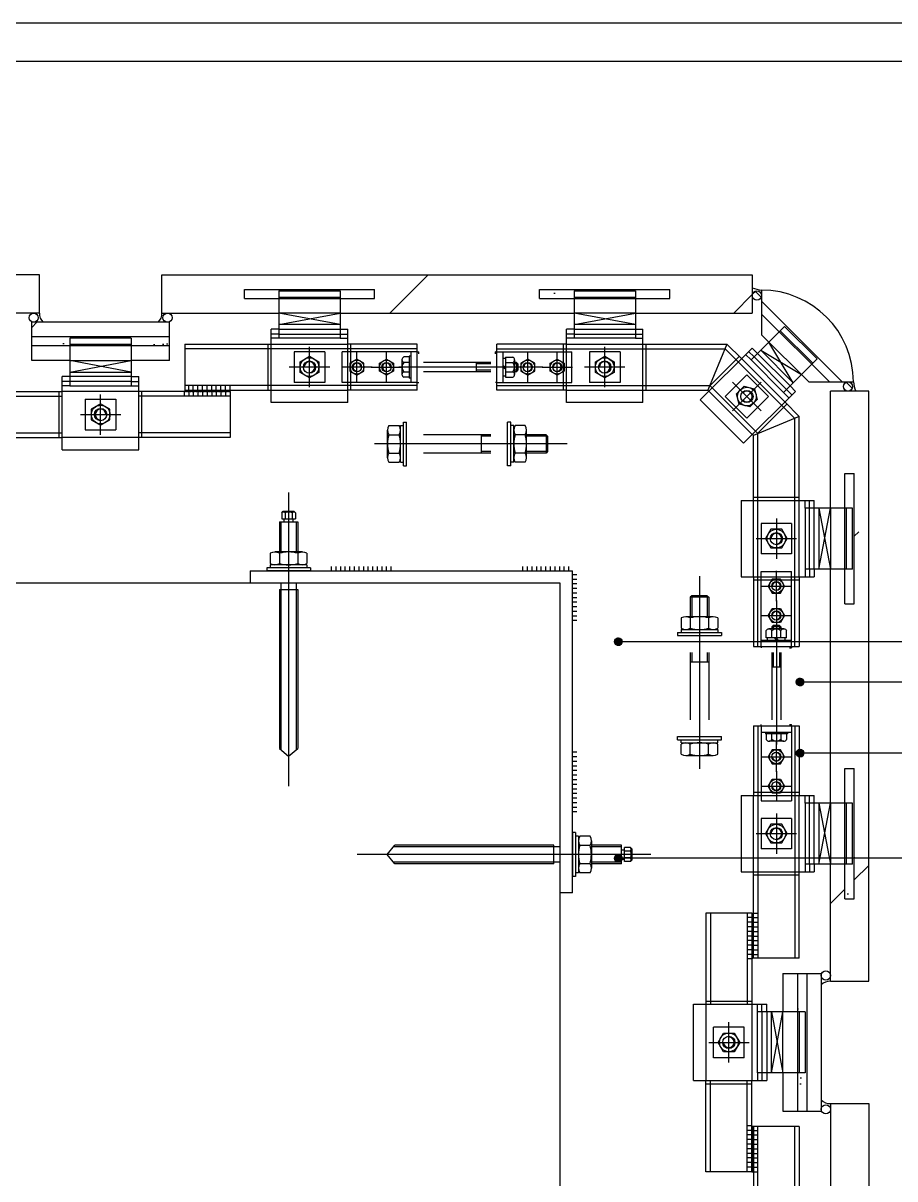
# Model space of a CAD drawing. Header units: metres. Extents: x 0 to 3014, y -367 to 1118.
# Drawn here: x 1812 to 2381, y 363 to 1118 of the extents above; entities that cross this region are included whole.
import ezdxf

# ---------------------------------------------------------------- set-up
doc = ezdxf.new("R2010")
doc.units = ezdxf.units.M
for name, color, linetype in [('ASHADE', 1, 'Continuous'), ('图层1', 8, 'Continuous'), ('图框', 5, 'Continuous'), ('外形', 3, 'Continuous'), ('文字标注1', 4, 'Continuous'), ('轴线', 6, 'Continuous')]:
    doc.layers.add(name, color=color, linetype=linetype)

msp = doc.modelspace()

# ---------------------------------------------------------------- hatches: boundary and pattern name
at = {"layer": 'ASHADE'}
h = msp.add_hatch(dxfattribs=at)
h.set_pattern_fill('SOLID')
h.paths.add_polyline_path([(2203.05, 714.05, -1), (2198.05, 714.05, -1)])
h = msp.add_hatch(dxfattribs=at)
h.set_pattern_fill('SOLID')
h.paths.add_polyline_path([(2321.7, 687.76, -1), (2316.7, 687.76, -1)])
h = msp.add_hatch(dxfattribs=at)
h.set_pattern_fill('SOLID')
h.paths.add_polyline_path([(2321.7, 641.29, -1), (2316.7, 641.29, -1)])
h = msp.add_hatch(dxfattribs=at)
h.set_pattern_fill('SOLID')
h.paths.add_polyline_path([(2203.05, 572.57, -1), (2198.05, 572.57, -1)])
at = {"layer": '图层1'}
h = msp.add_hatch(dxfattribs=at)
h.set_pattern_fill('ANSI33', scale=50)
h.paths.add_polyline_path([(1822.51, 953.82), (1437.01, 953.82), (1437.01, 928.82), (1513.39, 928.82), (1513.39, 938.32), (1490.89, 938.32), (1490.89, 944.32), (1575.89, 944.32), (1575.89, 938.32), (1553.39, 938.32), (1553.39, 928.82), (1706.14, 928.82), (1706.14, 938.32), (1683.64, 938.32), (1683.64, 944.32), (1768.64, 944.32), (1768.64, 938.32), (1746.14, 938.32), (1746.14, 928.82), (1822.51, 928.82)])
h = msp.add_hatch(dxfattribs=at)
h.set_pattern_fill('ANSI33', scale=50)
h.paths.add_polyline_path([(2288.01, 953.82), (1902.51, 953.82), (1902.51, 928.82), (1978.89, 928.82), (1978.89, 938.32), (1956.39, 938.32), (1956.39, 944.32), (2041.39, 944.32), (2041.39, 938.32), (2018.89, 938.32), (2018.89, 928.82), (2171.64, 928.82), (2171.64, 938.32), (2149.14, 938.32), (2149.14, 944.32), (2234.14, 944.32), (2234.14, 938.32), (2211.64, 938.32), (2211.64, 928.82), (2288.01, 928.82)])
h = msp.add_hatch(dxfattribs=at)
h.set_pattern_fill('AR-SAND')
h.paths.add_polyline_path([(2041.39, 938.32), (2041.39, 944.32), (1956.39, 944.32), (1956.39, 938.32), (1978.89, 938.32), (1978.89, 943.32), (2018.89, 943.32), (2018.89, 938.32)])
h = msp.add_hatch(dxfattribs=at)
h.set_pattern_fill('AR-SAND')
h.paths.add_polyline_path([(2234.14, 938.32), (2234.14, 944.32), (2149.14, 944.32), (2149.14, 938.32), (2171.64, 938.32), (2171.64, 943.32), (2211.64, 943.32), (2211.64, 938.32)])
h = msp.add_hatch(dxfattribs=at)
h.set_pattern_fill('AR-SAND')
h.paths.add_polyline_path([(2294.01, 940.29), (2294.01, 943.82, -0.06), (2288.01, 945.35), (2288.01, 940.29, -0.41), (2291.01, 943.29, -0.41)])
h = msp.add_hatch(dxfattribs=at)
h.set_pattern_fill('ANSI37', scale=20)
h.paths.add_polyline_path([(2294.01, 940.29, 1), (2288.01, 940.29, 1)])
h = msp.add_hatch(dxfattribs=at)
h.set_pattern_fill('ANSI33', scale=50)
h.paths.add_polyline_path([(2294.01, 943.82), (2294.01, 936.6), (2346.79, 883.82), (2354.01, 883.82, 0.41)])
h.paths.add_polyline_path([(2294.01, 928.11), (2294.01, 914.68), (2298.84, 909.85), (2305.55, 916.57)])
h.paths.add_polyline_path([(2320.05, 888.64), (2324.87, 883.82), (2338.31, 883.82), (2326.77, 895.36)])
h = msp.add_hatch(dxfattribs=at)
h.set_pattern_fill('AR-SAND')
h.paths.add_polyline_path([(2294.01, 936.6), (2294.01, 928.11), (2305.55, 916.57), (2309.09, 920.11), (2330.3, 898.89), (2326.77, 895.36), (2338.31, 883.82), (2346.79, 883.82)])
h = msp.add_hatch(dxfattribs=at)
h.set_pattern_fill('ANSI37', scale=25)
h.paths.add_polyline_path([(1821.82, 925.82, 1), (1815.82, 925.82, 1)])
h = msp.add_hatch(dxfattribs=at)
h.set_pattern_fill('ANSI33', scale=50)
h.paths.add_polyline_path([(1817.51, 922.82), (1817.51, 913.32), (1907.51, 913.32), (1907.51, 922.82)])
h.paths.add_polyline_path([(1842.51, 897.82), (1842.51, 907.32), (1817.51, 907.32), (1817.51, 897.82)])
h.paths.add_polyline_path([(1907.51, 897.82), (1907.51, 907.32), (1882.51, 907.32), (1882.51, 897.82)])
h = msp.add_hatch(dxfattribs=at)
h.set_pattern_fill('AR-SAND')
h.paths.add_polyline_path([(1822.51, 928.82), (1818.82, 928.82, -0.41), (1821.82, 925.82, -0.41), (1818.82, 922.82), (1824.98, 922.82, -0.22)])
h = msp.add_hatch(dxfattribs=at)
h.set_pattern_fill('AR-SAND')
h.paths.add_polyline_path([(1902.51, 928.82), (1906.21, 928.82, 0.41), (1903.21, 925.82, 0.41), (1906.21, 922.82), (1900.05, 922.82, 0.22)])
h = msp.add_hatch(dxfattribs=at)
h.set_pattern_fill('ANSI37', scale=25)
h.paths.add_polyline_path([(1909.21, 925.82, 1), (1903.21, 925.82, 1)])
h = msp.add_hatch(dxfattribs=at)
h.set_pattern_fill('AR-SAND')
h.paths.add_polyline_path([(1907.51, 913.32), (1817.51, 913.32), (1817.51, 907.32), (1842.51, 907.32), (1842.51, 912.32), (1882.51, 912.32), (1882.51, 907.32), (1907.51, 907.32)])
h = msp.add_hatch(dxfattribs=at)
h.set_pattern_fill('ANSI37', scale=20)
h.paths.add_polyline_path([(2353.49, 880.82, 1), (2347.49, 880.82, 1)])
h = msp.add_hatch(dxfattribs=at)
h.set_pattern_fill('AR-SAND')
h.paths.add_polyline_path([(2350.49, 883.82), (2354.01, 883.82, 0.06), (2355.55, 877.82), (2350.49, 877.82, 0.41), (2353.49, 880.82, 0.41)])
h = msp.add_hatch(dxfattribs=at)
h.set_pattern_fill('SOLID')
h.paths.add_polyline_path([(1917.51, 877.52), (1917.51, 878.52), (1947.02, 878.52), (1947.02, 877.52)])
h = msp.add_hatch(dxfattribs=at)
h.set_pattern_fill('ANSI33', scale=50)
h.paths.add_polyline_path([(2364.01, 492.32), (2339.01, 492.32), (2339.01, 568.69), (2348.51, 568.69), (2348.51, 546.19), (2354.51, 546.19), (2354.51, 631.19), (2348.51, 631.19), (2348.51, 608.69), (2339.01, 608.69), (2339.01, 761.44), (2348.51, 761.44), (2348.51, 738.94), (2354.51, 738.94), (2354.51, 823.94), (2348.51, 823.94), (2348.51, 801.44), (2339.01, 801.44), (2339.01, 877.82), (2364.01, 877.82)])
h = msp.add_hatch(dxfattribs=at)
h.set_pattern_fill('AR-SAND')
h.paths.add_polyline_path([(2348.51, 801.44), (2353.51, 801.44), (2353.51, 761.44), (2348.51, 761.44), (2348.51, 738.94), (2354.51, 738.94), (2354.51, 823.94), (2348.51, 823.94)])
h = msp.add_hatch(dxfattribs=at)
h.set_pattern_fill('AR-CONC', scale=20)
h.paths.add_polyline_path([(1985.26, 639.32), (1979.26, 644.32), (1979.26, 748.32), (1980.26, 748.32), (1980.26, 752.32), (1744.76, 752.32), (1744.76, 748.32), (1745.76, 748.32), (1745.76, 644.32), (1739.76, 639.32), (1733.76, 644.32), (1733.76, 748.32), (1734.76, 748.32), (1734.76, 752.32), (1562.51, 752.32), (1562.51, 580.07), (1566.51, 580.07), (1566.51, 581.07), (1670.51, 581.07), (1675.51, 575.07), (1670.51, 569.07), (1566.51, 569.07), (1566.51, 570.07), (1562.51, 570.07), (1562.51, 334.57), (1566.51, 334.57), (1566.51, 335.57), (1670.51, 335.57), (1675.51, 329.57), (1670.51, 323.57), (1566.51, 323.57), (1566.51, 324.57), (1562.51, 324.57), (1562.51, 152.32), (1734.76, 152.32), (1734.76, 156.32), (1733.76, 156.32), (1733.76, 260.32), (1739.76, 265.32), (1745.76, 260.32), (1745.76, 156.32), (1744.76, 156.32), (1744.76, 152.32), (1980.26, 152.32), (1980.26, 156.32), (1979.26, 156.32), (1979.26, 260.32), (1985.26, 265.32), (1991.26, 260.32), (1991.26, 156.32), (1990.26, 156.32), (1990.26, 152.32), (2162.51, 152.32), (2162.51, 324.57), (2158.51, 324.57), (2158.51, 323.57), (2054.51, 323.57), (2049.51, 329.57), (2054.51, 335.57), (2158.51, 335.57), (2158.51, 334.57), (2162.51, 334.57), (2162.51, 570.07), (2158.51, 570.07), (2158.51, 569.07), (2054.51, 569.07), (2049.51, 575.07), (2054.51, 581.07), (2158.51, 581.07), (2158.51, 580.07), (2162.51, 580.07), (2162.51, 752.32), (1990.26, 752.32), (1990.26, 748.32), (1991.26, 748.32), (1991.26, 644.32)])
h = msp.add_hatch(dxfattribs=at)
h.set_pattern_fill('ANSI31', scale=500)
h.paths.add_polyline_path([(2049.51, 575.07), (2054.51, 581.07), (2158.51, 581.07), (2158.51, 580.07), (2162.51, 580.07), (2162.51, 752.32), (1990.26, 752.32), (1990.26, 748.32), (1991.26, 748.32), (1991.26, 644.32), (1985.26, 639.32), (1979.26, 644.32), (1979.26, 748.32), (1980.26, 748.32), (1980.26, 752.32), (1744.76, 752.32), (1744.76, 748.32), (1745.76, 748.32), (1745.76, 644.32), (1739.76, 639.32), (1733.76, 644.32), (1733.76, 748.32), (1734.76, 748.32), (1734.76, 752.32), (1562.51, 752.32), (1562.51, 580.07), (1566.51, 580.07), (1566.51, 581.07), (1670.51, 581.07), (1675.51, 575.07), (1670.51, 569.07), (1566.51, 569.07), (1566.51, 570.07), (1562.51, 570.07), (1562.51, 334.57), (1566.51, 334.57), (1566.51, 335.57), (1670.51, 335.57), (1675.51, 329.57), (1670.51, 323.57), (1566.51, 323.57), (1566.51, 324.57), (1562.51, 324.57), (1562.51, 152.32), (1734.76, 152.32), (1734.76, 156.32), (1733.76, 156.32), (1733.76, 260.32), (1739.76, 265.32), (1745.76, 260.32), (1745.76, 156.32), (1744.76, 156.32), (1744.76, 152.32), (1980.26, 152.32), (1980.26, 156.32), (1979.26, 156.32), (1979.26, 260.32), (1985.26, 265.32), (1991.26, 260.32), (1991.26, 156.32), (1990.26, 156.32), (1990.26, 152.32), (2162.51, 152.32), (2162.51, 324.57), (2158.51, 324.57), (2158.51, 323.57), (2054.51, 323.57), (2049.51, 329.57), (2054.51, 335.57), (2158.51, 335.57), (2158.51, 334.57), (2162.51, 334.57), (2162.51, 570.07), (2158.51, 570.07), (2158.51, 569.07), (2054.51, 569.07)])
h = msp.add_hatch(dxfattribs=at)
h.set_pattern_fill('AR-SAND')
h.paths.add_polyline_path([(2348.51, 608.69), (2353.51, 608.69), (2353.51, 568.69), (2348.51, 568.69), (2348.51, 546.19), (2354.51, 546.19), (2354.51, 631.19), (2348.51, 631.19)])
h = msp.add_hatch(dxfattribs=at)
h.set_pattern_fill('SOLID')
h.paths.add_polyline_path([(2287.71, 536.82), (2288.71, 536.82), (2288.71, 507.32), (2287.71, 507.32)])
h = msp.add_hatch(dxfattribs=at)
h.set_pattern_fill('ANSI37', scale=25)
h.paths.add_polyline_path([(2336.01, 499.01, -1), (2336.01, 493.01, -1)])
h = msp.add_hatch(dxfattribs=at)
h.set_pattern_fill('ANSI33', scale=50)
h.paths.add_polyline_path([(2333.01, 407.32), (2323.51, 407.32), (2323.51, 497.32), (2333.01, 497.32)])
h.paths.add_polyline_path([(2308.01, 432.32), (2317.51, 432.32), (2317.51, 407.32), (2308.01, 407.32)])
h.paths.add_polyline_path([(2308.01, 497.32), (2317.51, 497.32), (2317.51, 472.32), (2308.01, 472.32)])
h = msp.add_hatch(dxfattribs=at)
h.set_pattern_fill('AR-SAND')
h.paths.add_polyline_path([(2323.51, 497.32), (2323.51, 407.32), (2317.51, 407.32), (2317.51, 432.32), (2322.51, 432.32), (2322.51, 472.32), (2317.51, 472.32), (2317.51, 497.32)])
h = msp.add_hatch(dxfattribs=at)
h.set_pattern_fill('AR-SAND')
h.paths.add_polyline_path([(2339.01, 492.32), (2339.01, 496.01, -0.41), (2336.01, 493.01, -0.41), (2333.01, 496.01), (2333.01, 489.86, -0.22)])
h = msp.add_hatch(dxfattribs=at)
h.set_pattern_fill('AR-SAND')
h.paths.add_polyline_path([(2339.01, 412.32), (2339.01, 408.62, 0.41), (2336.01, 411.62, 0.41), (2333.01, 408.62), (2333.01, 414.78, 0.22)])
h = msp.add_hatch(dxfattribs=at)
h.set_pattern_fill('ANSI37', scale=25)
h.paths.add_polyline_path([(2336.01, 411.62, -1), (2336.01, 405.62, -1)])
h = msp.add_hatch(dxfattribs=at)
h.set_pattern_fill('ANSI33', scale=50)
h.paths.add_polyline_path([(2339.01, 295.94), (2348.51, 295.94), (2348.51, 273.44), (2354.51, 273.44), (2354.51, 358.44), (2348.51, 358.44), (2348.51, 335.94), (2339.01, 335.94), (2339.01, 412.32), (2364.01, 412.32), (2364.01, 26.82), (2339.01, 26.82), (2339.01, 103.19), (2348.51, 103.19), (2348.51, 80.69), (2354.51, 80.69), (2354.51, 165.69), (2348.51, 165.69), (2348.51, 143.19), (2339.01, 143.19)])
h = msp.add_hatch(dxfattribs=at)
h.set_pattern_fill('SOLID')
h.paths.add_polyline_path([(2287.71, 397.32), (2288.71, 397.32), (2288.71, 367.82), (2287.71, 367.82)])

# ---------------------------------------------------------------- linework, layer by layer
for p, q in [((1956.39, 944.32), (2041.39, 944.32)), ((1956.39, 938.32), (1956.39, 944.32)), ((2041.39, 938.32), (2041.39, 944.32)), ((2149.14, 944.32), (2234.14, 944.32)), ((2149.14, 938.32), (2149.14, 944.32)), ((2234.14, 938.32), (2234.14, 944.32)), ((1956.39, 938.32), (1978.89, 938.32)), ((2018.89, 938.32), (2041.39, 938.32)), ((2149.14, 938.32), (2171.64, 938.32)), ((2211.64, 938.32), (2234.14, 938.32)), ((2294.01, 936.6), (2346.79, 883.82)), ((2294.01, 928.11), (2305.55, 916.57)), ((1907.51, 913.32), (1817.51, 913.32)), ((1842.51, 907.32), (1817.51, 907.32)), ((1907.51, 907.32), (1882.51, 907.32)), ((2069.26, 903.52), (2070.26, 903.52)), ((2070.26, 902.12), (2070.26, 903.52)), ((2120.26, 902.12), (2120.26, 903.52)), ((2121.26, 903.52), (2120.26, 903.52)), ((2117.26, 896.52), (2073.26, 896.52)), ((2107.86, 890.52), (2107.86, 896.52)), ((2117.26, 895.62), (2107.86, 895.62)), ((2117.26, 891.42), (2107.86, 891.42)), ((2326.77, 895.36), (2338.31, 883.82)), ((2069.26, 883.52), (2070.26, 883.52)), ((2117.26, 890.52), (2073.26, 890.52)), ((2121.26, 883.52), (2120.26, 883.52)), ((1917.02, 877.52), (1917.02, 874.52)), ((1917.51, 878.52), (1917.51, 877.52)), ((1920.02, 878.52), (1920.02, 881.52)), ((1920.02, 877.52), (1920.02, 874.52)), ((1923.02, 878.52), (1923.02, 881.52)), ((1923.02, 877.52), (1923.02, 874.52)), ((1926.02, 878.52), (1926.02, 881.52)), ((1926.02, 877.52), (1926.02, 874.52)), ((1929.02, 878.52), (1929.02, 881.52)), ((1929.02, 877.52), (1929.02, 874.52)), ((1932.02, 878.52), (1932.02, 881.52)), ((1932.02, 877.52), (1932.02, 874.52)), ((1935.02, 878.52), (1935.02, 881.52)), ((1935.02, 877.52), (1935.02, 874.52)), ((1938.02, 878.52), (1938.02, 881.52)), ((1938.02, 877.52), (1938.02, 874.52)), ((1941.02, 878.52), (1941.02, 881.52)), ((1941.02, 877.52), (1941.02, 874.52)), ((1944.02, 878.52), (1944.02, 881.52)), ((1944.02, 877.52), (1944.02, 874.52)), ((1947.02, 878.52), (1947.02, 881.52)), ((1947.02, 877.52), (1947.02, 878.52)), ((2050.73, 855.31), (2057.4, 855.31)), ((2058.26, 831.33), (2058.26, 855.31)), ((2058.26, 855.31), (2060.26, 855.31)), ((2060.26, 829.01), (2060.26, 857.63)), ((2060.26, 857.63), (2062.26, 857.63)), ((2062.26, 829.01), (2062.26, 857.63)), ((2128.26, 829.01), (2128.26, 857.63)), ((2130.26, 857.63), (2128.26, 857.63)), ((2130.26, 829.01), (2130.26, 857.63)), ((2132.26, 855.31), (2130.26, 855.31)), ((2132.26, 831.33), (2132.26, 855.31)), ((2139.8, 855.31), (2133.13, 855.31)), ((2049.86, 834.33), (2049.86, 852.31)), ((2050.73, 849.32), (2057.4, 849.32)), ((2117.26, 849.32), (2073.26, 849.32)), ((2117.26, 848.32), (2110.97, 848.32)), ((2139.8, 849.32), (2133.13, 849.32)), ((2140.66, 834.33), (2140.66, 852.31)), ((2153.36, 849.32), (2140.66, 849.32)), ((2153.36, 848.32), (2140.66, 848.32)), ((2154.36, 848.32), (2153.36, 849.32)), ((2153.36, 849.32), (2153.36, 837.32)), ((2154.36, 848.32), (2154.36, 838.32)), ((2117.26, 838.32), (2110.97, 838.32)), ((2153.36, 838.32), (2140.66, 838.32)), ((2154.36, 838.32), (2153.36, 837.32)), ((2050.73, 837.33), (2057.4, 837.33)), ((2050.73, 831.33), (2057.4, 831.33)), ((2058.26, 831.33), (2060.26, 831.33)), ((2117.26, 837.32), (2073.26, 837.32)), ((2132.26, 831.33), (2130.26, 831.33)), ((2139.8, 837.33), (2133.13, 837.33)), ((2139.8, 831.33), (2133.13, 831.33)), ((2153.36, 837.32), (2140.66, 837.32)), ((2060.26, 829.01), (2062.26, 829.01)), ((2130.26, 829.01), (2128.26, 829.01)), ((2348.51, 801.44), (2348.51, 823.94)), ((2348.51, 823.94), (2354.51, 823.94)), ((2354.51, 738.94), (2354.51, 823.94)), ((1980.76, 798.32), (1981.76, 799.32)), ((1980.76, 798.32), (1980.76, 794.32)), ((1980.76, 794.32), (1989.76, 794.32)), ((1981.76, 799.32), (1988.76, 799.32)), ((1982.26, 792.32), (1982.26, 794.32)), ((1983.01, 798.32), (1983.01, 794.32)), ((1987.51, 798.32), (1987.51, 794.32)), ((1988.26, 792.32), (1988.26, 794.32)), ((1988.76, 799.32), (1989.76, 798.32)), ((1989.76, 798.32), (1989.76, 794.32)), ((1979.26, 792.32), (1979.26, 772.72)), ((1979.26, 792.32), (1991.26, 792.32)), ((1980.26, 792.32), (1980.26, 772.72)), ((1990.26, 792.32), (1990.26, 772.72)), ((1991.26, 792.32), (1991.26, 772.72)), ((1973.28, 771.86), (1973.28, 765.18)), ((1994.26, 772.72), (1976.27, 772.72)), ((1979.27, 771.86), (1979.27, 765.18)), ((1991.26, 771.86), (1991.26, 765.18)), ((1997.25, 771.86), (1997.25, 765.18)), ((1997.25, 764.32), (1973.28, 764.32)), ((1973.28, 764.32), (1973.28, 762.32)), ((1997.25, 764.32), (1997.25, 762.32)), ((2013.26, 760.32), (2013.26, 763.32)), ((2016.26, 760.32), (2016.26, 763.32)), ((2019.26, 760.32), (2019.26, 763.32)), ((2022.26, 760.32), (2022.26, 763.32)), ((2025.26, 760.32), (2025.26, 763.32)), ((2028.26, 760.32), (2028.26, 763.32)), ((2031.26, 760.32), (2031.26, 763.32)), ((2034.26, 760.32), (2034.26, 763.32)), ((2037.26, 760.32), (2037.26, 763.32)), ((2040.26, 760.32), (2040.26, 763.32)), ((2043.26, 760.32), (2043.26, 763.32)), ((2046.26, 760.32), (2046.26, 763.32)), ((2049.26, 760.32), (2049.26, 763.32)), ((2052.26, 760.32), (2052.26, 763.32)), ((2138.26, 760.32), (2138.26, 763.32)), ((2141.26, 760.32), (2141.26, 763.32)), ((2144.26, 760.32), (2144.26, 763.32)), ((2147.26, 760.32), (2147.26, 763.32)), ((2150.26, 760.32), (2150.26, 763.32)), ((2153.26, 760.32), (2153.26, 763.32)), ((2156.26, 760.32), (2156.26, 763.32)), ((2159.26, 760.32), (2159.26, 763.32)), ((2162.26, 760.32), (2162.26, 763.32)), ((2165.26, 760.32), (2165.26, 763.32)), ((2168.26, 760.32), (2168.26, 763.32)), ((1999.58, 762.32), (1970.95, 762.32)), ((1970.95, 762.32), (1970.95, 760.32)), ((1999.58, 760.32), (1970.95, 760.32)), ((1999.58, 762.32), (1999.58, 760.32)), ((2170.51, 758.07), (2173.51, 758.07)), ((2348.51, 738.94), (2348.51, 761.44)), ((1979.26, 748.32), (1979.26, 644.32)), ((1979.26, 748.32), (1991.26, 748.32)), ((1980.26, 752.32), (1980.26, 643.49)), ((1990.26, 752.32), (1990.26, 643.49)), ((1991.26, 748.32), (1991.26, 644.32)), ((2170.51, 755.07), (2173.51, 755.07)), ((2170.51, 752.07), (2173.51, 752.07)), ((2170.51, 749.07), (2173.51, 749.07)), ((2170.51, 746.07), (2173.51, 746.07)), ((2170.51, 743.07), (2173.51, 743.07)), ((2170.51, 740.07), (2173.51, 740.07)), ((2248.52, 744.17), (2247.52, 743.17)), ((2247.52, 743.17), (2247.52, 730.47)), ((2259.52, 743.17), (2247.52, 743.17)), ((2258.52, 744.17), (2248.52, 744.17)), ((2248.52, 743.17), (2248.52, 730.47)), ((2258.52, 744.17), (2259.52, 743.17)), ((2258.52, 743.17), (2258.52, 730.47)), ((2259.52, 743.17), (2259.52, 730.47)), ((2170.51, 737.07), (2173.51, 737.07)), ((2170.51, 734.07), (2173.51, 734.07)), ((2348.51, 738.94), (2354.51, 738.94)), ((2170.51, 731.07), (2173.51, 731.07)), ((2170.51, 728.07), (2173.51, 728.07)), ((2241.53, 729.61), (2241.53, 722.93)), ((2244.53, 730.47), (2262.51, 730.47)), ((2247.52, 729.61), (2247.52, 722.93)), ((2259.51, 729.61), (2259.51, 722.93)), ((2265.51, 729.61), (2265.51, 722.93)), ((2239.21, 720.07), (2267.83, 720.07)), ((2239.21, 720.07), (2239.21, 718.07)), ((2239.21, 718.07), (2267.83, 718.07)), ((2241.53, 722.07), (2265.51, 722.07)), ((2241.53, 722.07), (2241.53, 720.07)), ((2265.51, 722.07), (2265.51, 720.07)), ((2267.83, 720.07), (2267.83, 718.07)), ((2293.71, 711.07), (2293.71, 710.07)), ((2312.31, 710.07), (2313.71, 710.07)), ((2313.71, 711.07), (2313.71, 710.07)), ((2247.52, 707.07), (2247.52, 663.07)), ((2248.52, 707.07), (2248.52, 700.78)), ((2258.52, 707.07), (2258.52, 700.78)), ((2259.52, 707.07), (2259.52, 663.07)), ((2300.71, 707.07), (2300.71, 663.07)), ((2301.61, 707.07), (2301.61, 697.66)), ((2305.81, 707.07), (2305.81, 697.66)), ((2306.71, 707.07), (2306.71, 663.07)), ((2300.71, 697.66), (2306.71, 697.66)), ((2293.71, 659.07), (2293.71, 660.07)), ((2312.31, 660.07), (2313.71, 660.07)), ((2313.71, 659.07), (2313.71, 660.07)), ((2239.21, 652.07), (2267.83, 652.07)), ((2239.21, 650.07), (2239.21, 652.07)), ((2239.21, 650.07), (2267.83, 650.07)), ((2241.53, 648.07), (2241.53, 650.07)), ((2265.51, 648.07), (2265.51, 650.07)), ((2267.83, 650.07), (2267.83, 652.07)), ((1979.26, 644.32), (1985.26, 639.32)), ((1985.26, 639.32), (1991.26, 644.32)), ((2170.51, 642.07), (2173.51, 642.07)), ((2241.53, 648.07), (2265.51, 648.07)), ((2241.53, 640.53), (2241.53, 647.21)), ((2247.52, 640.53), (2247.52, 647.21)), ((2259.51, 640.53), (2259.51, 647.21)), ((2265.51, 640.53), (2265.51, 647.21)), ((2170.51, 639.07), (2173.51, 639.07)), ((2170.51, 636.07), (2173.51, 636.07)), ((2244.53, 639.67), (2262.51, 639.67)), ((2170.51, 633.07), (2173.51, 633.07)), ((2170.51, 630.07), (2173.51, 630.07)), ((2170.51, 627.07), (2173.51, 627.07)), ((2348.51, 608.69), (2348.51, 631.19)), ((2348.51, 631.19), (2354.51, 631.19)), ((2354.51, 546.19), (2354.51, 631.19)), ((2170.51, 624.07), (2173.51, 624.07)), ((2170.51, 621.07), (2173.51, 621.07)), ((2170.51, 618.07), (2173.51, 618.07)), ((2170.51, 615.07), (2173.51, 615.07)), ((2170.51, 612.07), (2173.51, 612.07)), ((2170.51, 609.07), (2173.51, 609.07)), ((2170.51, 606.07), (2173.51, 606.07)), ((2170.51, 603.07), (2173.51, 603.07)), ((2170.51, 589.38), (2170.51, 560.76)), ((2172.51, 589.38), (2170.51, 589.38)), ((2172.51, 589.38), (2172.51, 560.76)), ((2174.51, 587.06), (2172.51, 587.06)), ((2174.51, 587.06), (2174.51, 563.08)), ((2182.05, 587.06), (2175.38, 587.06)), ((2182.91, 584.06), (2182.91, 566.08)), ((2049.51, 575.07), (2054.51, 581.07)), ((2054.51, 569.07), (2049.51, 575.07)), ((2162.51, 580.07), (2053.68, 580.07)), ((2158.51, 581.07), (2054.51, 581.07)), ((2158.51, 569.07), (2158.51, 581.07)), ((2182.05, 581.06), (2175.38, 581.06)), ((2202.51, 581.07), (2182.91, 581.07)), ((2202.51, 580.07), (2182.91, 580.07)), ((2202.51, 569.07), (2202.51, 581.07)), ((2202.51, 578.07), (2204.51, 578.07)), ((2208.51, 579.57), (2204.51, 579.57)), ((2204.51, 570.57), (2204.51, 579.57)), ((2208.51, 577.32), (2204.51, 577.32)), ((2209.51, 578.57), (2208.51, 579.57)), ((2209.51, 571.57), (2209.51, 578.57)), ((2162.51, 570.07), (2053.68, 570.07)), ((2158.51, 569.07), (2054.51, 569.07)), ((2182.05, 569.07), (2175.38, 569.07)), ((2202.51, 570.07), (2182.91, 570.07)), ((2202.51, 569.07), (2182.91, 569.07)), ((2202.51, 572.07), (2204.51, 572.07)), ((2208.51, 572.82), (2204.51, 572.82)), ((2208.51, 570.57), (2204.51, 570.57)), ((2208.51, 570.57), (2209.51, 571.57)), ((2348.51, 546.19), (2348.51, 568.69)), ((2172.51, 560.76), (2170.51, 560.76)), ((2174.51, 563.08), (2172.51, 563.08)), ((2182.05, 563.08), (2175.38, 563.08)), ((2348.51, 546.19), (2354.51, 546.19)), ((2287.71, 536.82), (2288.71, 536.82)), ((2288.71, 536.82), (2291.71, 536.82)), ((2287.71, 533.82), (2284.71, 533.82)), ((2287.71, 530.82), (2284.71, 530.82)), ((2288.71, 533.82), (2291.71, 533.82)), ((2288.71, 530.82), (2291.71, 530.82)), ((2287.71, 527.82), (2284.71, 527.82)), ((2287.71, 524.82), (2284.71, 524.82)), ((2287.71, 521.82), (2284.71, 521.82)), ((2288.71, 527.82), (2291.71, 527.82)), ((2288.71, 524.82), (2291.71, 524.82)), ((2288.71, 521.82), (2291.71, 521.82)), ((2287.71, 518.82), (2284.71, 518.82)), ((2287.71, 515.82), (2284.71, 515.82)), ((2288.71, 518.82), (2291.71, 518.82)), ((2288.71, 515.82), (2291.71, 515.82)), ((2287.71, 512.82), (2284.71, 512.82)), ((2287.71, 509.82), (2284.71, 509.82)), ((2287.71, 506.82), (2284.71, 506.82)), ((2288.71, 507.32), (2287.71, 507.32)), ((2288.71, 512.82), (2291.71, 512.82)), ((2288.71, 509.82), (2291.71, 509.82)), ((2317.51, 497.32), (2317.51, 472.32)), ((2323.51, 497.32), (2323.51, 407.32)), ((2317.51, 432.32), (2317.51, 407.32)), ((2287.71, 397.82), (2284.71, 397.82)), ((2287.71, 394.82), (2284.71, 394.82)), ((2288.71, 397.32), (2287.71, 397.32)), ((2288.71, 394.82), (2291.71, 394.82)), ((2287.71, 391.82), (2284.71, 391.82)), ((2287.71, 388.82), (2284.71, 388.82)), ((2287.71, 385.82), (2284.71, 385.82)), ((2288.71, 391.82), (2291.71, 391.82)), ((2288.71, 388.82), (2291.71, 388.82)), ((2288.71, 385.82), (2291.71, 385.82)), ((2287.71, 382.82), (2284.71, 382.82)), ((2287.71, 379.82), (2284.71, 379.82)), ((2288.71, 382.82), (2291.71, 382.82)), ((2288.71, 379.82), (2291.71, 379.82)), ((2287.71, 376.82), (2284.71, 376.82)), ((2287.71, 373.82), (2284.71, 373.82)), ((2287.71, 370.82), (2284.71, 370.82)), ((2288.71, 376.82), (2291.71, 376.82)), ((2288.71, 373.82), (2291.71, 373.82)), ((2288.71, 370.82), (2291.71, 370.82)), ((2287.71, 367.82), (2288.71, 367.82)), ((2288.71, 367.82), (2291.71, 367.82))]:
    msp.add_line(p, q)
for points in [[(2004.99, 897.04), (2004.99, 890), (1998.89, 886.48), (1992.79, 890), (1992.79, 897.04), (1998.89, 900.56)], [(2025.29, 896.16), (2025.29, 890.88), (2029.87, 888.24), (2034.44, 890.88), (2034.44, 896.16), (2029.87, 898.8)], [(2053.71, 896.16), (2053.71, 890.88), (2049.14, 888.24), (2044.57, 890.88), (2044.57, 896.16), (2049.14, 898.8)], [(2136.82, 896.16), (2136.82, 890.88), (2141.39, 888.24), (2145.96, 890.88), (2145.96, 896.16), (2141.39, 898.8)], [(2165.24, 896.16), (2165.24, 890.88), (2160.66, 888.24), (2156.09, 890.88), (2156.09, 896.16), (2160.66, 898.8)], [(2197.74, 897.04), (2197.74, 890), (2191.64, 886.48), (2185.54, 890), (2185.54, 897.04), (2191.64, 900.56)], [(2291.28, 872.46), (2286.31, 867.49), (2279.5, 869.31), (2277.68, 876.11), (2282.66, 881.09), (2289.46, 879.27)], [(1856.42, 866.04), (1856.42, 859), (1862.51, 855.48), (1868.61, 859), (1868.61, 866.04), (1862.51, 869.56)], [(2307.24, 787.54), (2300.19, 787.54), (2296.67, 781.44), (2300.19, 775.35), (2307.24, 775.35), (2310.76, 781.44)], [(2306.35, 755.04), (2301.07, 755.04), (2298.43, 750.47), (2301.07, 745.89), (2306.35, 745.89), (2309, 750.47)], [(2306.35, 726.62), (2301.07, 726.62), (2298.43, 731.19), (2301.07, 735.77), (2306.35, 735.77), (2309, 731.19)], [(2306.35, 643.52), (2301.07, 643.52), (2298.43, 638.94), (2301.07, 634.37), (2306.35, 634.37), (2309, 638.94)], [(2306.35, 615.1), (2301.07, 615.1), (2298.43, 619.67), (2301.07, 624.24), (2306.35, 624.24), (2309, 619.67)], [(2307.24, 594.79), (2300.19, 594.79), (2296.67, 588.69), (2300.19, 582.6), (2307.24, 582.6), (2310.76, 588.69)], [(2276.24, 446.22), (2269.19, 446.22), (2265.67, 452.32), (2269.19, 458.42), (2276.24, 458.42), (2279.76, 452.32)]]:
    msp.add_lwpolyline(points, close=True)
for centre, radius in [((2291.01, 940.29), 3), ((1818.82, 925.82), 3), ((1906.21, 925.82), 3), ((1998.89, 893.52), 6.1), ((2191.64, 893.52), 6.1), ((1998.89, 893.52), 4), ((2029.87, 893.52), 4.57), ((2029.87, 893.52), 3), ((2049.14, 893.52), 4.57), ((2049.14, 893.52), 3), ((2141.39, 893.52), 4.57), ((2141.39, 893.52), 3), ((2160.66, 893.52), 4.57), ((2160.66, 893.52), 3), ((2191.64, 893.52), 4), ((2350.49, 880.82), 3), ((2284.48, 874.29), 6.1), ((2284.48, 874.29), 4), ((1862.51, 862.52), 6.1), ((1862.51, 862.52), 4), ((2303.71, 781.44), 6.1), ((2303.71, 781.44), 4), ((2303.71, 750.47), 4.57), ((2303.71, 750.47), 3), ((2303.71, 731.19), 4.57), ((2303.71, 731.19), 3), ((2303.71, 638.94), 4.57), ((2303.71, 638.94), 3), ((2303.71, 619.67), 4.57), ((2303.71, 619.67), 3), ((2303.71, 588.69), 6.1), ((2303.71, 588.69), 4), ((2336.01, 496.01), 3), ((2272.71, 452.32), 6.1), ((2272.71, 452.32), 4), ((2336.01, 408.62), 3)]:
    msp.add_circle(centre, radius)
for centre, radius, start, end in [((2297.75, 970.89), 27.33, 249.14, 262.15), ((1830.3, 928.51), 7.79, 177.71, 226.9), ((1894.73, 928.51), 7.79, 313.1, 2.29), ((2381.09, 887.55), 27.33, 187.85, 200.86), ((2055.5, 852.31), 5.63, 147.86, 212.14), ((2052.63, 852.31), 5.63, 327.86, 32.14), ((2137.9, 852.31), 5.63, 147.86, 212.14), ((2135.03, 852.31), 5.63, 327.86, 32.14), ((2071.11, 843.32), 21.24, 163.61, 196.39), ((2050.73, 849.32), 0, 0, 64.27), ((2037.02, 843.32), 21.24, 343.61, 16.39), ((2153.51, 843.32), 21.24, 163.61, 196.39), ((2119.42, 843.32), 21.24, 343.61, 16.39), ((2139.8, 849.32), 0, 115.73, 180), ((2055.5, 834.33), 5.63, 147.86, 212.14), ((2052.63, 834.33), 5.63, 327.86, 32.14), ((2137.9, 834.33), 5.63, 147.86, 212.14), ((2135.03, 834.33), 5.63, 327.86, 32.14), ((1981.89, 797.3), 1.52, 42.07, 137.93), ((1985.26, 793.51), 5.31, 64.94, 115.06), ((1988.64, 797.3), 1.52, 42.07, 137.93), ((1976.27, 767.08), 5.63, 57.86, 122.14), ((1985.26, 751.48), 21.24, 73.61, 106.39), ((1979.27, 771.86), 0, 205.73, 270), ((1994.26, 767.08), 5.63, 57.86, 122.14), ((1976.27, 769.95), 5.63, 237.86, 302.14), ((1985.26, 785.56), 21.24, 253.61, 286.39), ((1994.26, 769.95), 5.63, 237.86, 302.14), ((2244.53, 724.83), 5.63, 57.86, 122.14), ((2253.52, 709.23), 21.24, 73.61, 106.39), ((2259.51, 729.61), 0, 270, 334.27), ((2262.51, 724.83), 5.63, 57.86, 122.14), ((2244.53, 727.7), 5.63, 237.86, 302.14), ((2253.52, 743.31), 21.24, 253.61, 286.39), ((2262.51, 727.7), 5.63, 237.86, 302.14), ((2244.53, 642.43), 5.63, 57.86, 122.14), ((2253.52, 626.83), 21.24, 73.61, 106.39), ((2262.51, 642.43), 5.63, 57.86, 122.14), ((2244.53, 645.3), 5.63, 237.86, 302.14), ((2253.52, 660.91), 21.24, 253.61, 286.39), ((2259.51, 640.53), 0, 25.73, 90), ((2262.51, 645.3), 5.63, 237.86, 302.14), ((2180.15, 584.06), 5.63, 147.86, 212.14), ((2177.28, 584.06), 5.63, 327.86, 32.14), ((2195.76, 575.07), 21.24, 163.61, 196.39), ((2161.67, 575.07), 21.24, 343.61, 16.39), ((2203.7, 575.07), 5.31, 334.94, 25.06), ((2207.5, 578.44), 1.52, 312.07, 47.93), ((2180.15, 566.08), 5.63, 147.86, 212.14), ((2177.28, 566.08), 5.63, 327.86, 32.14), ((2182.05, 569.07), 0, 180, 244.27), ((2207.5, 571.69), 1.52, 312.07, 47.93), ((2338.7, 484.53), 7.79, 87.71, 136.9), ((2338.7, 420.1), 7.79, 223.1, 272.29)]:
    msp.add_arc(centre, radius, start, end)
at = {"layer": 'ASHADE'}
for p, q in [((1978.89, 943.32), (2018.89, 943.32)), ((1978.89, 943.32), (1978.89, 912.32)), ((2018.89, 943.32), (2018.89, 912.32)), ((2171.64, 943.32), (2211.64, 943.32)), ((2171.64, 943.32), (2171.64, 912.32)), ((2211.64, 943.32), (2211.64, 912.32)), ((2309.09, 920.11), (2287.17, 898.19)), ((2309.09, 920.11), (2330.3, 898.89)), ((1842.51, 912.32), (1842.51, 881.32)), ((1882.51, 912.32), (1842.51, 912.32)), ((1882.51, 912.32), (1882.51, 881.32)), ((2018.89, 912.32), (1978.89, 912.32)), ((2211.64, 912.32), (2171.64, 912.32)), ((2330.3, 898.89), (2308.38, 876.97)), ((2308.38, 876.97), (2287.17, 898.19)), ((1842.51, 881.32), (1882.51, 881.32)), ((2353.51, 801.44), (2322.51, 801.44)), ((2322.51, 801.44), (2322.51, 761.44)), ((2353.51, 761.44), (2353.51, 801.44)), ((2353.51, 761.44), (2322.51, 761.44)), ((2521.57, 714.05), (2200.55, 714.05)), ((2521.57, 687.76), (2319.2, 687.76)), ((2521.57, 641.29), (2319.2, 641.29)), ((2322.51, 608.69), (2322.51, 568.69)), ((2353.51, 608.69), (2322.51, 608.69)), ((2353.51, 568.69), (2353.51, 608.69)), ((2521.57, 572.57), (2200.55, 572.57)), ((2353.51, 568.69), (2322.51, 568.69)), ((2291.51, 432.32), (2291.51, 472.32)), ((2322.51, 472.32), (2291.51, 472.32)), ((2322.51, 472.32), (2322.51, 432.32)), ((2322.51, 432.32), (2291.51, 432.32))]:
    msp.add_line(p, q, dxfattribs=at)
for centre in [(2200.55, 714.05), (2319.2, 687.76), (2319.2, 641.29), (2200.55, 572.57)]:
    msp.add_circle(centre, 2.5, dxfattribs=at)
for centre, radius, start, end in [((1998.89, 893.52), 3.5, 270, 180), ((2029.87, 893.52), 2.63, 0, 270), ((2049.14, 893.52), 2.63, 0, 270), ((2141.39, 893.52), 2.63, 270, 180), ((2160.66, 893.52), 2.63, 270, 180), ((2191.64, 893.52), 3.5, 270, 180), ((2284.48, 874.29), 3.5, 225, 135), ((1862.51, 862.52), 3.5, 0, 270), ((2303.71, 781.44), 3.5, 270, 180), ((2303.71, 750.47), 2.63, 270, 180), ((2303.71, 731.19), 2.63, 270, 180), ((2303.71, 638.94), 2.63, 180, 90), ((2303.71, 619.67), 2.63, 180, 90), ((2303.71, 588.69), 3.5, 270, 180), ((2272.71, 452.32), 3.5, 180, 90)]:
    msp.add_arc(centre, radius, start, end, dxfattribs=at)
at = {"layer": '图层1'}
for p, q in [((3014.03, 1118.27), (914.03, 1118.27)), ((1978.89, 939.32), (2018.89, 939.32)), ((1978.89, 938.32), (2018.89, 938.32)), ((2171.64, 939.32), (2211.64, 939.32)), ((2171.64, 938.32), (2211.64, 938.32)), ((2018.89, 928.82), (1978.89, 928.82)), ((1978.89, 921.32), (2018.89, 928.82)), ((2018.89, 921.32), (1978.89, 928.82)), ((2018.89, 921.32), (1978.89, 921.32)), ((2211.64, 921.32), (2171.64, 928.82)), ((2171.64, 921.32), (2211.64, 928.82)), ((2211.64, 928.82), (2171.64, 928.82)), ((2211.64, 921.32), (2171.64, 921.32)), ((1978.89, 918.32), (2018.89, 918.32)), ((1978.89, 915.12), (2018.89, 915.12)), ((2171.64, 918.32), (2211.64, 918.32)), ((2171.64, 915.12), (2211.64, 915.12)), ((2305.55, 916.57), (2326.77, 895.36)), ((2306.26, 917.28), (2327.48, 896.07)), ((1882.51, 908.32), (1842.51, 908.32)), ((1882.51, 907.32), (1842.51, 907.32)), ((1971.89, 878.52), (1971.89, 908.52)), ((1973.89, 908.52), (2023.89, 908.52)), ((2025.89, 878.52), (2025.89, 908.52)), ((2164.64, 878.52), (2164.64, 908.52)), ((2166.64, 908.52), (2216.64, 908.52)), ((2218.64, 878.52), (2218.64, 908.52)), ((2271.46, 908.52), (2259.04, 878.52)), ((2320.05, 888.64), (2298.84, 909.85)), ((2314.75, 883.34), (2298.84, 909.85)), ((2069.26, 905.52), (1917.51, 905.52)), ((2020.26, 883.52), (2020.26, 903.52)), ((2069.26, 903.52), (2020.26, 903.52)), ((2064.06, 900.13), (2060.46, 900.13)), ((2065.26, 883.52), (2065.26, 903.52)), ((2065.26, 886.33), (2065.26, 900.73)), ((2121.26, 905.52), (2270.22, 905.52)), ((2121.26, 903.52), (2170.26, 903.52)), ((2125.26, 883.52), (2125.26, 903.52)), ((2125.26, 899.31), (2126.76, 899.31)), ((2126.76, 900.12), (2126.76, 886.92)), ((2126.76, 900.12), (2131.56, 900.12)), ((2126.76, 899.31), (2126.76, 887.73)), ((2170.26, 883.52), (2170.26, 903.52)), ((2260.05, 880.97), (2279.53, 900.45)), ((2315.71, 860.03), (2270.22, 905.52)), ((2280.95, 899.04), (2309.23, 870.75)), ((2289.15, 900.17), (2310.36, 878.95)), ((2291.41, 902.43), (2312.63, 881.22)), ((2314.75, 883.34), (2293.53, 904.55)), ((2293.53, 904.55), (2320.05, 888.64)), ((1882.51, 890.32), (1842.51, 897.82)), ((1842.51, 890.32), (1882.51, 897.82)), ((1842.51, 897.82), (1882.51, 897.82)), ((2059.26, 898.33), (2059.26, 888.73)), ((2125.26, 894.59), (2126.76, 893.53)), ((2125.26, 893.53), (2126.76, 892.47)), ((2126.76, 896.52), (2131.56, 896.52)), ((2132.76, 898.32), (2132.76, 888.72)), ((2133.96, 896.52), (2132.76, 896.52)), ((2133.96, 895.62), (2132.76, 895.62)), ((2133.96, 891.42), (2132.76, 891.42)), ((2133.96, 896.52), (2133.96, 890.52)), ((2134.86, 895.62), (2133.96, 896.52)), ((2133.96, 890.52), (2134.86, 891.42)), ((2134.86, 895.62), (2134.86, 891.42)), ((1842.51, 890.32), (1882.51, 890.32)), ((1882.51, 887.32), (1842.51, 887.32)), ((1882.51, 884.12), (1842.51, 884.12)), ((2069.26, 883.52), (2020.26, 883.52)), ((2064.06, 886.93), (2060.46, 886.93)), ((2065.26, 886.33), (2064.06, 886.33)), ((2121.26, 883.52), (2170.26, 883.52)), ((2125.26, 887.73), (2126.76, 887.73)), ((2126.76, 890.52), (2131.56, 890.52)), ((2126.76, 886.92), (2131.56, 886.92)), ((2133.96, 890.52), (2132.76, 890.52)), ((1835.51, 847.52), (1835.51, 877.52)), ((1887.51, 877.52), (1837.51, 877.52)), ((1889.51, 847.52), (1889.51, 877.52)), ((2069.26, 881.52), (1917.51, 881.52)), ((1973.89, 878.52), (2023.89, 878.52)), ((2121.26, 881.52), (2260.28, 881.52)), ((2166.64, 878.52), (2216.64, 878.52)), ((2259.73, 877.82), (2288.02, 849.54)), ((2291.71, 850.08), (2260.28, 881.52)), ((1778.01, 874.52), (1837.51, 874.52)), ((1947.02, 874.52), (1887.51, 874.52)), ((2291.17, 849.86), (2310.65, 869.34)), ((2318.71, 861.27), (2288.71, 848.84)), ((2315.71, 711.07), (2315.71, 860.03)), ((1778.01, 850.52), (1837.51, 850.52)), ((1887.51, 847.52), (1837.51, 847.52)), ((1947.02, 850.52), (1887.51, 850.52)), ((2110.97, 849.32), (2110.97, 837.32)), ((2291.71, 711.07), (2291.71, 850.08)), ((2288.71, 808.44), (2318.71, 808.44)), ((2288.71, 756.44), (2288.71, 806.44)), ((2318.71, 756.44), (2318.71, 806.44)), ((2325.31, 761.44), (2325.31, 801.44)), ((2328.51, 761.44), (2328.51, 801.44)), ((2331.51, 801.44), (2331.51, 761.44)), ((2331.51, 761.44), (2339.01, 801.44)), ((2331.51, 801.44), (2339.01, 761.44)), ((2339.01, 801.44), (2339.01, 761.44)), ((2348.51, 761.44), (2348.51, 801.44)), ((2349.51, 761.44), (2349.51, 801.44)), ((2293.71, 711.07), (2293.71, 760.07)), ((2293.71, 760.07), (2313.71, 760.07)), ((2313.71, 711.07), (2313.71, 760.07)), ((2288.71, 754.44), (2318.71, 754.44)), ((2297.11, 716.57), (2297.11, 721.37)), ((2308.51, 722.57), (2298.91, 722.57)), ((2300.71, 723.77), (2301.61, 724.67)), ((2306.71, 723.77), (2300.71, 723.77)), ((2300.71, 723.77), (2300.71, 722.57)), ((2300.71, 716.57), (2300.71, 721.37)), ((2305.81, 724.67), (2301.61, 724.67)), ((2301.61, 723.77), (2301.61, 722.57)), ((2305.81, 724.67), (2306.71, 723.77)), ((2305.81, 723.77), (2305.81, 722.57)), ((2306.71, 723.77), (2306.71, 722.57)), ((2306.71, 716.57), (2306.71, 721.37)), ((2310.31, 716.57), (2310.31, 721.37)), ((2293.71, 715.07), (2313.71, 715.07)), ((2310.31, 716.57), (2297.11, 716.57)), ((2309.5, 716.57), (2297.92, 716.57)), ((2297.92, 715.07), (2297.92, 716.57)), ((2303.73, 715.07), (2302.66, 716.57)), ((2304.79, 715.07), (2303.72, 716.57)), ((2309.5, 715.07), (2309.5, 716.57)), ((2259.52, 700.78), (2247.52, 700.78)), ((2291.71, 659.07), (2291.71, 507.32)), ((2293.71, 659.07), (2293.71, 610.07)), ((2313.71, 659.07), (2313.71, 610.07)), ((2315.71, 659.07), (2315.71, 507.32)), ((2293.71, 655.07), (2313.71, 655.07)), ((2296.53, 655.07), (2310.93, 655.07)), ((2296.53, 655.07), (2296.53, 653.87)), ((2297.13, 653.87), (2297.13, 650.27)), ((2310.33, 653.87), (2310.33, 650.27)), ((2308.53, 649.07), (2298.93, 649.07)), ((2288.71, 615.69), (2318.71, 615.69)), ((2288.71, 563.69), (2288.71, 613.69)), ((2318.71, 563.69), (2318.71, 613.69)), ((2293.71, 610.07), (2313.71, 610.07)), ((2325.31, 568.69), (2325.31, 608.69)), ((2328.51, 568.69), (2328.51, 608.69)), ((2331.51, 608.69), (2339.01, 568.69)), ((2331.51, 568.69), (2339.01, 608.69)), ((2331.51, 608.69), (2331.51, 568.69)), ((2339.01, 608.69), (2339.01, 568.69)), ((2348.51, 568.69), (2348.51, 608.69)), ((2349.51, 568.69), (2349.51, 608.69)), ((2288.71, 561.69), (2318.71, 561.69)), ((2260.71, 536.82), (2260.71, 477.32)), ((2284.71, 536.82), (2284.71, 477.32)), ((2257.71, 479.32), (2287.71, 479.32)), ((2257.71, 477.32), (2257.71, 427.32)), ((2287.71, 477.32), (2287.71, 427.32)), ((2294.31, 472.32), (2294.31, 432.32)), ((2297.51, 472.32), (2297.51, 432.32)), ((2300.51, 432.32), (2300.51, 472.32)), ((2300.51, 432.32), (2308.01, 472.32)), ((2300.51, 472.32), (2308.01, 432.32)), ((2308.01, 432.32), (2308.01, 472.32)), ((2317.51, 472.32), (2317.51, 432.32)), ((2318.51, 472.32), (2318.51, 432.32)), ((2257.71, 425.32), (2287.71, 425.32)), ((2260.71, 367.82), (2260.71, 427.32)), ((2284.71, 367.82), (2284.71, 427.32)), ((2291.71, 245.57), (2291.71, 397.32)), ((2315.71, 245.57), (2315.71, 397.32))]:
    msp.add_line(p, q, dxfattribs=at)
for points in [[(2065.26, 900.73), (2064.06, 900.73), (2064.06, 886.33)], [(2310.93, 655.07), (2310.93, 653.87), (2296.53, 653.87)]]:
    msp.add_lwpolyline(points, dxfattribs=at)
for points in [[(2131.56, 886.92, 0.67), (2131.56, 890.52, 0.4), (2131.56, 896.52, 0.67), (2131.56, 900.12)], [(2064.06, 896.53), (2060.46, 896.53, 0.4), (2060.46, 890.53), (2064.06, 890.53)], [(2297.11, 721.37, -0.67), (2300.71, 721.37, -0.4), (2306.71, 721.37, -0.67), (2310.31, 721.37)], [(2306.73, 653.87), (2306.73, 650.27, -0.4), (2300.73, 650.27), (2300.73, 653.87)]]:
    msp.add_lwpolyline(points, format="xyb", dxfattribs=at)
for centre, start, end in [((2061.21, 898.33), 112.62, 247.38), ((2061.21, 888.73), 112.62, 247.38), ((2298.93, 651.02), 202.62, 337.38), ((2308.53, 651.02), 202.62, 337.38)]:
    msp.add_arc(centre, 1.95, start, end, dxfattribs=at)
at = {"layer": '图框'}
msp.add_line((2989.03, 1093.27), (939.03, 1093.27), dxfattribs=at)
at = {"layer": '外形'}
for p, q in [((1822.51, 953.82), (1437.01, 953.82)), ((1822.51, 928.82), (1822.51, 953.82)), ((1902.51, 928.82), (1902.51, 953.82)), ((1902.51, 953.82), (2288.01, 953.82)), ((2288.01, 953.82), (2288.01, 928.82)), ((2294.01, 943.82), (2294.01, 914.68)), ((1822.51, 928.82), (1746.14, 928.82)), ((1907.51, 922.82), (1817.51, 922.82)), ((1817.51, 897.82), (1817.51, 922.82)), ((1902.51, 928.82), (1978.89, 928.82)), ((1907.51, 897.82), (1907.51, 922.82)), ((2018.89, 928.82), (2171.64, 928.82)), ((2211.64, 928.82), (2288.01, 928.82)), ((2298.84, 909.85), (2294.01, 914.68)), ((1842.51, 897.82), (1817.51, 897.82)), ((1907.51, 897.82), (1882.51, 897.82)), ((2324.87, 883.82), (2320.05, 888.64)), ((2324.87, 883.82), (2354.01, 883.82)), ((2339.01, 801.44), (2339.01, 877.82)), ((2364.01, 877.82), (2339.01, 877.82)), ((2364.01, 492.32), (2364.01, 877.82)), ((1960.26, 760.32), (2170.51, 760.32)), ((1960.26, 760.32), (1960.26, 752.32)), ((2170.51, 550.07), (2170.51, 760.32)), ((2339.01, 608.69), (2339.01, 761.44)), ((2162.51, 752.32), (1562.51, 752.32)), ((2162.51, 152.32), (2162.51, 752.32)), ((2339.01, 492.32), (2339.01, 568.69)), ((2170.51, 550.07), (2162.51, 550.07)), ((2308.01, 497.32), (2308.01, 472.32)), ((2308.01, 497.32), (2333.01, 497.32)), ((2333.01, 497.32), (2333.01, 407.32)), ((2339.01, 492.32), (2364.01, 492.32)), ((2308.01, 432.32), (2308.01, 407.32)), ((2339.01, 412.32), (2339.01, 335.94)), ((2339.01, 412.32), (2364.01, 412.32)), ((2364.01, 412.32), (2364.01, 26.82)), ((2308.01, 407.32), (2333.01, 407.32))]:
    msp.add_line(p, q, dxfattribs=at)
msp.add_arc((2294.01, 883.82), 60, 0, 90, dxfattribs=at)
at = {"layer": '文字标注1'}
for p, q in [((1973.89, 870.43), (1973.89, 918.32)), ((1978.89, 918.32), (1973.89, 918.32)), ((1978.89, 915.12), (1973.89, 915.12)), ((2018.89, 918.32), (2023.89, 918.32)), ((2018.89, 915.12), (2023.89, 915.12)), ((2023.89, 870.43), (2023.89, 918.32)), ((2166.64, 870.43), (2166.64, 918.32)), ((2171.64, 918.32), (2166.64, 918.32)), ((2171.64, 915.12), (2166.64, 915.12)), ((2211.64, 918.32), (2216.64, 918.32)), ((2211.64, 915.12), (2216.64, 915.12)), ((2216.64, 870.43), (2216.64, 918.32)), ((1917.51, 908.52), (1917.51, 878.52)), ((1917.51, 908.52), (1973.89, 908.52)), ((1978.89, 912.32), (1973.89, 912.32)), ((2018.89, 912.32), (2023.89, 912.32)), ((2069.26, 908.52), (2023.89, 908.52)), ((2069.26, 878.52), (2069.26, 908.52)), ((2121.26, 878.52), (2121.26, 908.52)), ((2166.64, 908.52), (2121.26, 908.52)), ((2171.64, 912.32), (2166.64, 912.32)), ((2211.64, 912.32), (2216.64, 912.32)), ((2216.64, 908.52), (2271.46, 908.52)), ((2280.95, 899.04), (2271.46, 908.52)), ((1988.89, 903.5), (1988.89, 883.5)), ((2008.89, 903.5), (1988.89, 903.5)), ((2008.89, 903.5), (2008.89, 883.5)), ((2181.64, 903.5), (2181.64, 883.5)), ((2201.64, 903.5), (2181.64, 903.5)), ((2201.64, 903.5), (2201.64, 883.5)), ((2254.02, 872.11), (2287.88, 905.97)), ((2287.17, 898.19), (2283.63, 901.72)), ((2289.15, 900.17), (2285.61, 903.7)), ((2291.41, 902.43), (2287.88, 905.97)), ((1837.51, 839.43), (1837.51, 887.32)), ((1842.51, 887.32), (1837.51, 887.32)), ((1842.51, 884.12), (1837.51, 884.12)), ((1882.51, 887.32), (1887.51, 887.32)), ((1882.51, 884.12), (1887.51, 884.12)), ((1887.51, 839.43), (1887.51, 887.32)), ((2284.47, 888.41), (2270.33, 874.27)), ((2298.61, 874.27), (2284.47, 888.41)), ((1778.01, 877.52), (1837.51, 877.52)), ((1842.51, 881.32), (1837.51, 881.32)), ((1882.51, 881.32), (1887.51, 881.32)), ((1947.02, 877.52), (1887.51, 877.52)), ((1917.51, 878.52), (1973.89, 878.52)), ((1947.02, 877.52), (1947.02, 847.52)), ((2008.89, 883.5), (1988.89, 883.5)), ((2069.26, 878.52), (2023.89, 878.52)), ((2166.64, 878.52), (2121.26, 878.52)), ((2201.64, 883.5), (2181.64, 883.5)), ((2216.64, 878.52), (2259.04, 878.52)), ((2259.73, 877.82), (2259.04, 878.52)), ((2282.3, 843.82), (2316.16, 877.68)), ((2308.38, 876.97), (2311.92, 873.44)), ((2310.36, 878.95), (2313.9, 875.42)), ((2312.63, 881.22), (2316.16, 877.68)), ((1852.51, 872.5), (1872.51, 872.5)), ((1852.51, 872.5), (1852.51, 852.5)), ((1872.51, 872.5), (1872.51, 852.5)), ((2023.89, 870.43), (1973.89, 870.43)), ((2216.64, 870.43), (2166.64, 870.43)), ((2282.3, 843.82), (2254.02, 872.11)), ((2284.47, 860.13), (2270.33, 874.27)), ((2298.61, 874.27), (2284.47, 860.13)), ((2318.71, 861.27), (2309.23, 870.75)), ((2318.71, 806.44), (2318.71, 861.27)), ((1778.01, 847.52), (1837.51, 847.52)), ((1852.51, 852.5), (1872.51, 852.5)), ((1947.02, 847.52), (1887.51, 847.52)), ((2288.71, 848.84), (2288.02, 849.54)), ((2288.71, 806.44), (2288.71, 848.84)), ((1837.51, 839.43), (1887.51, 839.43)), ((2280.63, 806.44), (2280.63, 756.44)), ((2280.63, 806.44), (2328.51, 806.44)), ((2322.51, 801.44), (2322.51, 806.44)), ((2325.31, 801.44), (2325.31, 806.44)), ((2328.51, 801.44), (2328.51, 806.44)), ((2313.69, 791.44), (2293.69, 791.44)), ((2293.69, 791.44), (2293.69, 771.44)), ((2313.69, 791.44), (2313.69, 771.44)), ((2313.69, 771.44), (2293.69, 771.44)), ((2280.63, 756.44), (2328.51, 756.44)), ((2288.71, 756.44), (2288.71, 711.07)), ((2318.71, 756.44), (2318.71, 711.07)), ((2322.51, 761.44), (2322.51, 756.44)), ((2325.31, 761.44), (2325.31, 756.44)), ((2328.51, 761.44), (2328.51, 756.44)), ((2288.71, 711.07), (2318.71, 711.07)), ((2288.71, 659.07), (2288.71, 613.69)), ((2288.71, 659.07), (2318.71, 659.07)), ((2318.71, 659.07), (2318.71, 613.69)), ((2280.63, 613.69), (2280.63, 563.69)), ((2280.63, 613.69), (2328.51, 613.69)), ((2322.51, 608.69), (2322.51, 613.69)), ((2325.31, 608.69), (2325.31, 613.69)), ((2328.51, 608.69), (2328.51, 613.69)), ((2313.69, 598.69), (2293.69, 598.69)), ((2293.69, 598.69), (2293.69, 578.69)), ((2313.69, 598.69), (2313.69, 578.69)), ((2313.69, 578.69), (2293.69, 578.69)), ((2322.51, 568.69), (2322.51, 563.69)), ((2325.31, 568.69), (2325.31, 563.69)), ((2328.51, 568.69), (2328.51, 563.69)), ((2280.63, 563.69), (2328.51, 563.69)), ((2288.71, 507.32), (2288.71, 563.69)), ((2318.71, 507.32), (2318.71, 563.69)), ((2287.71, 536.82), (2257.71, 536.82)), ((2257.71, 536.82), (2257.71, 477.32)), ((2287.71, 536.82), (2287.71, 477.32)), ((2318.71, 507.32), (2288.71, 507.32)), ((2249.63, 477.32), (2297.51, 477.32)), ((2249.63, 427.32), (2249.63, 477.32)), ((2291.51, 472.32), (2291.51, 477.32)), ((2294.31, 472.32), (2294.31, 477.32)), ((2297.51, 472.32), (2297.51, 477.32)), ((2282.69, 462.32), (2262.69, 462.32)), ((2262.69, 442.32), (2262.69, 462.32)), ((2282.69, 442.32), (2282.69, 462.32)), ((2282.69, 442.32), (2262.69, 442.32)), ((2291.51, 432.32), (2291.51, 427.32)), ((2294.31, 432.32), (2294.31, 427.32)), ((2297.51, 432.32), (2297.51, 427.32)), ((2249.63, 427.32), (2297.51, 427.32)), ((2257.71, 367.82), (2257.71, 427.32)), ((2287.71, 367.82), (2287.71, 427.32)), ((2288.71, 397.32), (2288.71, 340.94)), ((2318.71, 397.32), (2288.71, 397.32)), ((2318.71, 397.32), (2318.71, 340.94)), ((2287.71, 367.82), (2257.71, 367.82))]:
    msp.add_line(p, q, dxfattribs=at)
at = {"layer": '轴线'}
for p, q in [((1998.89, 880.33), (1998.89, 906.71)), ((2191.64, 880.33), (2191.64, 906.71)), ((2029.87, 883.63), (2029.87, 903.41)), ((2049.14, 883.63), (2049.14, 903.41)), ((2141.39, 883.63), (2141.39, 903.41)), ((2160.66, 883.63), (2160.66, 903.41)), ((2012.08, 893.52), (1985.7, 893.52)), ((2039.76, 893.52), (2019.98, 893.52)), ((2039.25, 893.52), (2059.03, 893.52)), ((2151.28, 893.52), (2057.15, 893.52)), ((2150.77, 893.52), (2170.55, 893.52)), ((2204.83, 893.52), (2178.45, 893.52)), ((2293.81, 864.96), (2275.16, 883.61)), ((2275.16, 864.96), (2293.81, 883.61)), ((1862.51, 849.33), (1862.51, 875.71)), ((1849.33, 862.52), (1875.7, 862.52)), ((2167.12, 843.32), (2041.33, 843.32)), ((1985.26, 811.52), (1985.26, 619.75)), ((2303.71, 794.63), (2303.71, 768.26)), ((2290.53, 781.44), (2316.9, 781.44)), ((2253.52, 756.92), (2253.52, 631.14)), ((2303.71, 740.57), (2303.71, 760.36)), ((2293.82, 750.47), (2313.61, 750.47)), ((2303.71, 741.08), (2303.71, 646.96)), ((2293.82, 731.19), (2313.61, 731.19)), ((2303.71, 629.05), (2303.71, 648.84)), ((2293.82, 638.94), (2313.61, 638.94)), ((2303.71, 629.56), (2303.71, 609.78)), ((2293.82, 619.67), (2313.61, 619.67)), ((2303.71, 601.88), (2303.71, 575.51)), ((2290.53, 588.69), (2316.9, 588.69)), ((2221.71, 575.07), (2029.94, 575.07)), ((2272.71, 439.13), (2272.71, 465.51)), ((2259.53, 452.32), (2285.9, 452.32))]:
    msp.add_line(p, q, dxfattribs=at)

doc.saveas('drawing.dxf')
